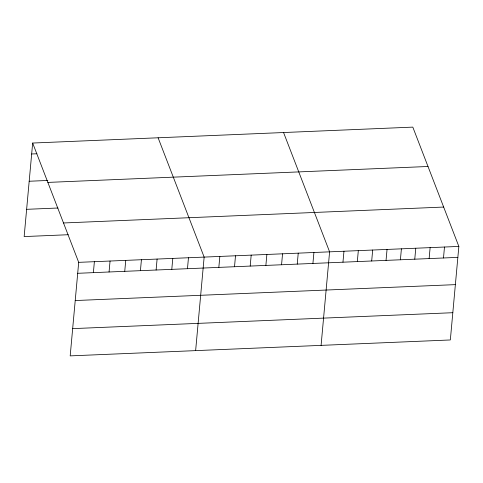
<?xml version="1.0" encoding="UTF-8"?>
<svg xmlns="http://www.w3.org/2000/svg" width="483" height="483" viewBox="0 0 483 483"><rect width="100%" height="100%" fill="white"/><g stroke="black" fill="none" stroke-linecap="round" stroke-linejoin="round"><path stroke-width="0.72" d="M32.663 143.04L78.699 262.347L70.186 355.88L450.337 339.96L458.85 246.427L412.814 127.12L32.663 143.04L24.15 236.573L68.206 234.726M93.382 272.641L94.378 261.689M109.061 271.983L110.058 261.031M124.747 271.325L125.743 260.373M140.426 270.667L141.422 259.721M156.106 270.015L157.102 259.063M171.791 269.357L172.787 258.405M187.47 268.699L188.467 257.747M195.633 350.628L204.146 257.095L158.11 137.788M218.835 267.389L219.831 256.437M234.515 266.731L235.511 255.779M250.194 266.073L251.19 255.121M265.873 265.415L266.876 254.469M281.559 264.762L282.555 253.81M297.238 264.104L298.234 253.152M312.918 263.446L313.92 252.494M321.086 345.375L329.599 251.836L283.563 132.535M342.96 262.191L343.962 251.238M357.323 261.587L358.32 250.635M371.687 260.989L372.683 250.037M386.044 260.385L387.046 249.433M400.407 259.782L401.403 248.83M414.77 259.184L415.766 248.232M429.133 258.58L430.13 247.628M443.491 257.976L444.487 247.03M31.667 153.992L36.895 153.769M29.185 181.246L47.853 180.461M47.853 182.411L428.004 166.49M26.631 209.32L57.99 208.01M63.508 222.977L443.66 207.056M78.699 262.347L458.85 246.427M77.703 273.3L457.854 257.379M75.221 300.547L455.372 284.632M72.667 328.627L452.819 312.706"/></g></svg>
